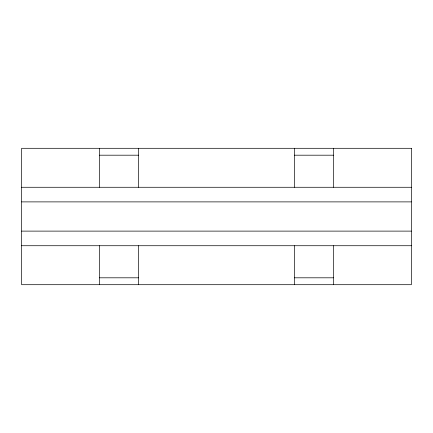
<?xml version="1.0" encoding="UTF-8"?>
<svg xmlns="http://www.w3.org/2000/svg" width="433" height="433" viewBox="0 0 433 433"><rect width="100%" height="100%" fill="white"/><g stroke="black" fill="none" stroke-linecap="round" stroke-linejoin="round"><path stroke-width="0.65" d="M99.59 155.193L138.56 155.193M294.44 155.193L333.41 155.193M21.65 187.273L411.35 187.273M21.65 201.886L411.35 201.886M21.65 231.114L411.35 231.114M21.65 245.727L411.35 245.727M99.59 277.807L138.56 277.807M294.44 277.807L333.41 277.807M333.41 148.303L333.41 187.273M333.41 245.727L333.41 284.697M294.44 148.303L294.44 187.273M294.44 245.727L294.44 284.697M138.56 148.303L138.56 187.273M138.56 245.727L138.56 284.697M99.59 148.303L99.59 187.273M99.59 245.727L99.59 284.697M411.35 148.303L21.65 148.303L21.65 284.697L411.35 284.697L411.35 148.303"/></g></svg>
